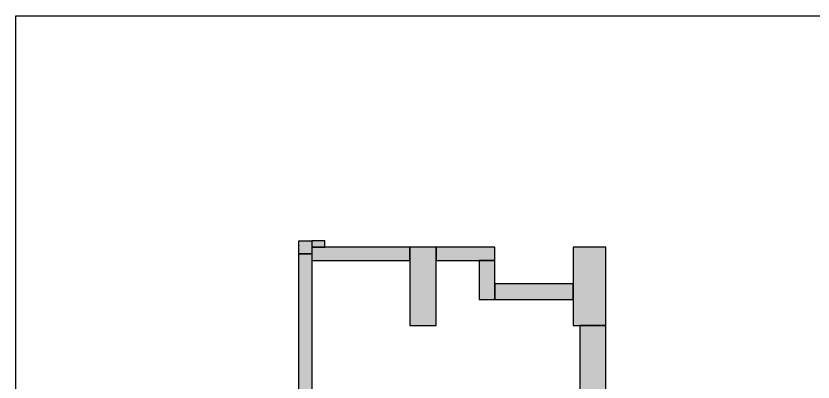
# Model space of a CAD drawing. Header units: millimetres. Extents: x -94739 to 67223, y -48947 to 34737.
# Drawn here: x 26825 to 32924, y -24644 to -21839 of the extents above; entities that cross this region are included whole.
import ezdxf

# ---------------------------------------------------------------- set-up
doc = ezdxf.new("R2010")
doc.units = ezdxf.units.MM
for name, color, linetype in [('DT-常规填充', 250, 'Continuous'), ('DT-深灰填充', 251, 'Continuous'), ('DT-通用', 200, 'Continuous')]:
    doc.layers.add(name, color=color, linetype=linetype)

# ---------------------------------------------------------------- blocks, each defined once
blk = doc.blocks.new('*U114')
at = {"layer": 'DT-深灰填充'}
blk.add_hatch(color=256, dxfattribs=at).paths.add_polyline_path([(0, -100), (450.3, -100), (450.3, 0), (0, 0)])
at = {"layer": 'DT-通用', "color": 200, "ltscale": 10}
blk.add_lwpolyline([(0, -100), (450.3, -100), (450.3, 0), (0, 0)], close=True, dxfattribs=at)
blk = doc.blocks.new('*U115')
at = {"layer": 'DT-深灰填充'}
blk.add_hatch(color=256, dxfattribs=at).paths.add_polyline_path([(0, -600), (250, -600), (250, 0), (0, 0)])
at = {"layer": 'DT-通用', "color": 200, "ltscale": 10}
blk.add_lwpolyline([(0, -600), (250, -600), (250, 0), (0, 0)], close=True, dxfattribs=at)
blk = doc.blocks.new('*U111')
at = {"layer": 'DT-深灰填充'}
blk.add_hatch(color=256, dxfattribs=at).paths.add_polyline_path([(0, -300), (120, -300), (120, 0), (0, 0)])
at = {"layer": 'DT-通用', "color": 200, "ltscale": 10}
blk.add_lwpolyline([(0, -300), (120, -300), (120, 0), (0, 0)], close=True, dxfattribs=at)
blk = doc.blocks.new('*U112')
at = {"layer": 'DT-深灰填充'}
blk.add_hatch(color=256, dxfattribs=at).paths.add_polyline_path([(0, -120), (600, -120), (600, 0), (0, 0)])
at = {"layer": 'DT-通用', "color": 200, "ltscale": 10}
blk.add_lwpolyline([(0, -120), (600, -120), (600, 0), (0, 0)], close=True, dxfattribs=at)
blk = doc.blocks.new('*U116')
at = {"layer": 'DT-深灰填充'}
blk.add_hatch(color=256, dxfattribs=at).paths.add_polyline_path([(0, -600), (200, -600), (200, 0), (0, 0)])
at = {"layer": 'DT-通用', "color": 200, "ltscale": 10}
blk.add_lwpolyline([(0, -600), (200, -600), (200, 0), (0, 0)], close=True, dxfattribs=at)
blk = doc.blocks.new('*U117')
at = {"layer": 'DT-深灰填充'}
blk.add_hatch(color=256, dxfattribs=at).paths.add_polyline_path([(0, -100), (749.7, -100), (749.7, 0), (0, 0)])
at = {"layer": 'DT-通用', "color": 200, "ltscale": 10}
blk.add_lwpolyline([(0, -100), (749.7, -100), (749.7, 0), (0, 0)], close=True, dxfattribs=at)
blk = doc.blocks.new('*U106')
at = {"layer": 'DT-深灰填充'}
blk.add_hatch(color=256, dxfattribs=at).paths.add_polyline_path([(0, -600), (200, -600), (200, 0), (0, 0)])
at = {"layer": 'DT-通用', "color": 200, "ltscale": 10}
blk.add_lwpolyline([(0, -600), (200, -600), (200, 0), (0, 0)], close=True, dxfattribs=at)
blk = doc.blocks.new('*U107')
at = {"layer": 'DT-深灰填充'}
blk.add_hatch(color=256, dxfattribs=at).paths.add_polyline_path([(0, -50), (100, -50), (100, 0), (0, 0)])
at = {"layer": 'DT-通用', "color": 200, "ltscale": 10}
blk.add_lwpolyline([(0, -50), (100, -50), (100, 0), (0, 0)], close=True, dxfattribs=at)
blk = doc.blocks.new('*U108')
at = {"layer": 'DT-常规填充'}
h = blk.add_hatch(dxfattribs=at)
h.set_pattern_fill('钢筋混凝土', color=256, scale=10, style=0, pattern_type=2)
h.set_pattern_definition([(45, (-189099.607, 177896.635), (-35.355339, 35.355339), []), (50, (-189099.61, 177896.635), (71.726018, -6.275213), [7.5, -82.5]), (355, (-189099.61, 177896.635), (-13.875133, 75.219213), [6, -66]), (100.4514, (-189093.63, 177896.11), (57.850938, 68.943954), [6.37402, -70.114211]), (46.1842, (-189099.61, 177916.635), (106.724105, -16.5519), [11.25, -123.75]), (96.6356, (-189090.71, 177915.26), (93.46627, 97.411787), [9.56103, -105.1713]), (351.1842, (-189099.61, 177916.64), (93.466195, 97.41186), [9, -99]), (21, (-189089.61, 177911.635), (59.690705, -40.261889), [7.5, -82.5]), (326, (-189089.61, 177911.635), (24.331533, 72.515005), [6, -66]), (71.4514, (-189084.63, 177908.28), (84.022263, 32.25305), [6.37402, -70.114211]), (37.5, (-189099.607, 177896.635), (1.2159855, 33.2893854), [0.5, -65.2, 0.5, -67, 0.5, -66.25]), (7.5, (-189099.607, 177896.635), (26.3069537, 39.441171), [0.5, -38.2, 0.5, -63.7, 0.5, -25.25]), (327.5, (-189121.907, 177896.635), (53.3822436, -2.2554872), [0.5, -25, 0.5, -78, 0.5, -103.5]), (317.5, (-189131.907, 177896.635), (58.318617, 10.010498), [0.5, -32.5, 0.5, -51.8, 0.5, -73.5])])
h.paths.add_polyline_path([(-3500, 100), (0, 100), (0, 0), (-3500, 0)])
at = {"layer": 'DT-通用', "color": 200, "ltscale": 10}
blk.add_lwpolyline([(-3500, 100), (0, 100), (0, 0), (-3500, 0)], close=True, dxfattribs=at)
blk = doc.blocks.new('*U109')
at = {"layer": 'DT-深灰填充'}
blk.add_hatch(color=256, dxfattribs=at).paths.add_polyline_path([(0, -100), (100, -100), (100, 0), (0, 0)])
at = {"layer": 'DT-通用', "color": 200, "ltscale": 10}
blk.add_lwpolyline([(0, -100), (100, -100), (100, 0), (0, 0)], close=True, dxfattribs=at)

msp = doc.modelspace()

# ---------------------------------------------------------------- linework, layer by layer
at = {"layer": 'DT-通用', "ltscale": 300}
msp.add_lwpolyline([(26824.7, -21838.9), (39023.5, -21838.9), (39023.5, -29612.1), (26824.7, -29612.1)], close=True, dxfattribs=at)

# ---------------------------------------------------------------- block references
at = {"xscale": -1, "rotation": 359.9998479605043}
msp.add_blockref('*U109', (29089.2, -23561.8), dxfattribs=at)
for name, p in [('*U107', (29089.2, -23561.8)), ('*U117', (29089.2, -23611.8)), ('*U116', (29838.9, -23611.8)), ('*U114', (30038.9, -23611.8)), ('*U115', (31089.2, -23611.8)), ('*U111', (30369.2, -23711.8)), ('*U112', (30489.2, -23891.8))]:
    msp.add_blockref(name, p)
for name, p, rotation in [('*U108', (28989.2, -27161.8), 270.0000000000008), ('*U106', (31339.2, -24811.8), 180)]:
    msp.add_blockref(name, p, dxfattribs=dict(rotation=rotation))

doc.saveas('drawing.dxf')
